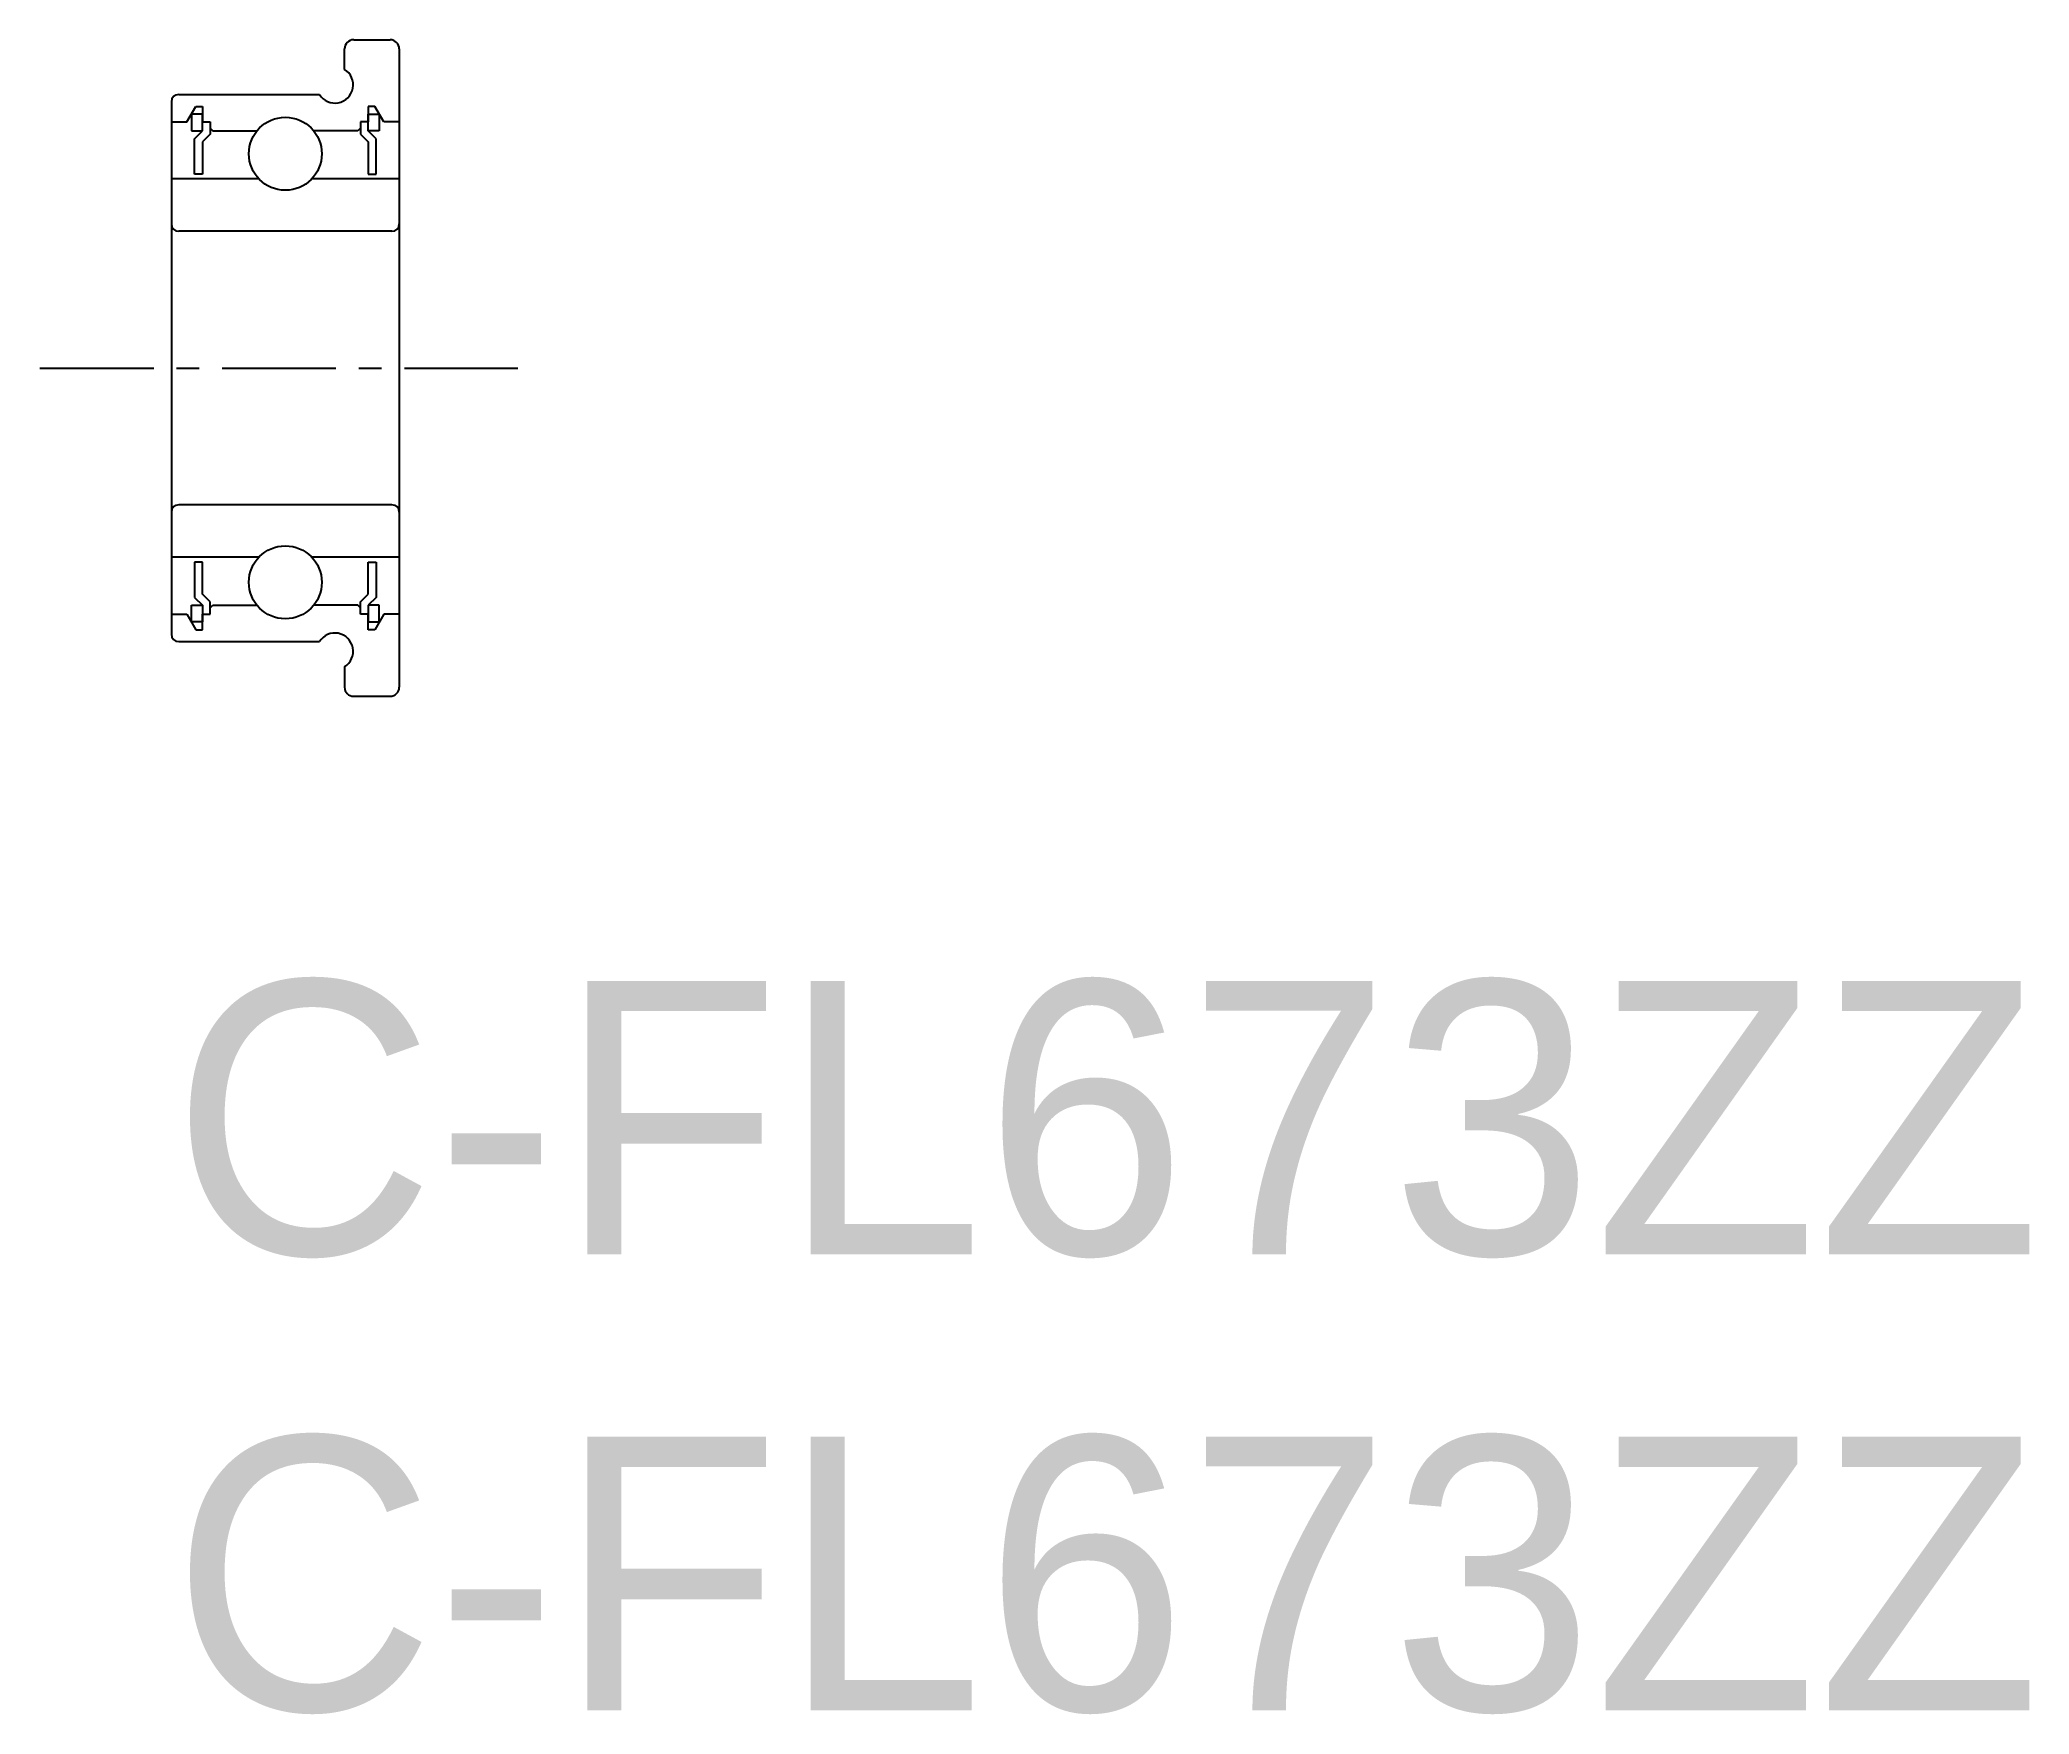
# Model space of a CAD drawing. Extents: x -1.4 to 20.4, y -8 to 10.3.
import ezdxf

# ---------------------------------------------------------------- set-up
doc = ezdxf.new("R2010")
doc.units = 0
doc.linetypes.add('CENTER', pattern=[2, 1.25, -0.25, 0.25, -0.25])
doc.layers.get('0').update_dxf_attribs({"linetype": 'CONTINUOUS'})
doc.layers.add('CENTER', color=1, linetype='CENTER')

msp = doc.modelspace()

# ---------------------------------------------------------------- linework, layer by layer
at = {"color": 7, "linetype": 'CONTINUOUS'}
for p, q in [((2, 10.321), (2.4, 10.321)), ((1.9, 9.996), (1.9, 10.221)), ((2.5, 10.221), (2.5, 3.221)), ((0, 9.641), (0, 3.801)), ((0.08, 9.721), (1.624, 9.721)), ((0, 9.421), (0.17, 9.421)), ((0.17, 9.421), (0.268, 9.591)), ((0.219, 9.506), (0.219, 9.321)), ((0.34, 9.506), (0.219, 9.506)), ((0.268, 9.591), (0.34, 9.591)), ((0.34, 9.591), (0.34, 9.421)), ((0.34, 9.321), (0.34, 9.506)), ((0.34, 9.421), (0.425, 9.421)), ((0.425, 9.421), (0.425, 9.286)), ((2.16, 9.421), (2.075, 9.421)), ((2.075, 9.421), (2.075, 9.286)), ((2.232, 9.591), (2.16, 9.591)), ((2.16, 9.591), (2.16, 9.421)), ((2.16, 9.321), (2.16, 9.506)), ((2.16, 9.506), (2.281, 9.506)), ((2.33, 9.421), (2.232, 9.591)), ((2.281, 9.506), (2.281, 9.321)), ((2.5, 9.421), (2.33, 9.421)), ((0.219, 9.321), (0.34, 9.321)), ((0.255, 9.236), (0.34, 9.321)), ((0.255, 8.848), (0.255, 9.236)), ((0.425, 9.286), (0.34, 9.201)), ((0.34, 9.201), (0.34, 8.848)), ((0.425, 9.351), (0.455, 9.321)), ((0.455, 9.321), (0.938, 9.321)), ((2.045, 9.321), (1.562, 9.321)), ((2.075, 9.351), (2.045, 9.321)), ((2.075, 9.286), (2.16, 9.201)), ((2.281, 9.321), (2.16, 9.321)), ((2.245, 9.236), (2.16, 9.321)), ((2.16, 9.201), (2.16, 8.848)), ((2.245, 8.848), (2.245, 9.236)), ((0.96, 8.796), (0, 8.796)), ((0.34, 8.848), (0.255, 8.848)), ((2.5, 8.796), (1.54, 8.796)), ((2.16, 8.848), (2.245, 8.848)), ((2.42, 8.221), (0.08, 8.221)), ((2.42, 5.221), (0.08, 5.221)), ((0.96, 4.646), (0, 4.646)), ((0.34, 4.593), (0.255, 4.593)), ((0.255, 4.593), (0.255, 4.206)), ((0.34, 4.241), (0.34, 4.593)), ((2.5, 4.646), (1.54, 4.646)), ((2.16, 4.593), (2.245, 4.593)), ((2.16, 4.241), (2.16, 4.593)), ((2.245, 4.593), (2.245, 4.206)), ((0.255, 4.206), (0.34, 4.121)), ((0.425, 4.156), (0.34, 4.241)), ((0.425, 4.021), (0.425, 4.156)), ((2.075, 4.156), (2.16, 4.241)), ((2.075, 4.021), (2.075, 4.156)), ((2.245, 4.206), (2.16, 4.121)), ((0, 4.021), (0.17, 4.021)), ((0.17, 4.021), (0.268, 3.851)), ((0.219, 3.936), (0.219, 4.121)), ((0.219, 4.121), (0.34, 4.121)), ((0.34, 3.936), (0.219, 3.936)), ((0.34, 4.121), (0.34, 3.936)), ((0.34, 4.021), (0.425, 4.021)), ((0.34, 3.851), (0.34, 4.021)), ((0.425, 4.091), (0.455, 4.121)), ((0.455, 4.121), (0.938, 4.121)), ((2.045, 4.121), (1.562, 4.121)), ((2.075, 4.091), (2.045, 4.121)), ((2.16, 4.021), (2.075, 4.021)), ((2.16, 4.121), (2.16, 3.936)), ((2.281, 4.121), (2.16, 4.121)), ((2.16, 3.851), (2.16, 4.021)), ((2.16, 3.936), (2.281, 3.936)), ((2.33, 4.021), (2.232, 3.851)), ((2.281, 3.936), (2.281, 4.121)), ((2.281, 3.936), (2.281, 3.936)), ((2.305, 3.978), (2.305, 3.978)), ((2.5, 4.021), (2.33, 4.021)), ((0.08, 3.721), (1.624, 3.721)), ((0.268, 3.851), (0.34, 3.851)), ((2.232, 3.851), (2.16, 3.851)), ((1.9, 3.445), (1.9, 3.221)), ((2, 3.121), (2.4, 3.121))]:
    msp.add_line(p, q, dxfattribs=at)
for centre in [(1.25, 9.071), (1.25, 4.371)]:
    msp.add_circle(centre, 0.4, dxfattribs=at)
for centre, radius, start, end in [((2, 10.221), 0.1, 90, 180), ((2.4, 10.221), 0.1, 360, 90), ((1.794, 9.827), 0.2, 212.0291, 57.9709), ((0.08, 9.641), 0.08, 90, 180), ((0.08, 8.301), 0.08, 180, 270), ((2.42, 8.301), 0.08, 270, 0), ((0.08, 5.141), 0.08, 90, 180), ((2.42, 5.141), 0.08, 0, 90), ((0.08, 3.801), 0.08, 180, 270), ((1.794, 3.615), 0.2, 302.0291, 147.9709), ((2, 3.221), 0.1, 180, 270), ((2.4, 3.221), 0.1, 270, 360)]:
    msp.add_arc(centre, radius, start, end, dxfattribs=at)
at = {"layer": 'CENTER', "color": 1, "linetype": 'CENTER'}
msp.add_line((-1.444, 6.721), (3.802, 6.721), dxfattribs=at)

# ---------------------------------------------------------------- texts
at = {"color": 7, "linetype": 'CONTINUOUS'}
for p in [(0, -3), (0, -8)]:
    msp.add_text('C-FL673ZZ', height=3, dxfattribs=at).set_placement(p)

doc.saveas('drawing.dxf')
